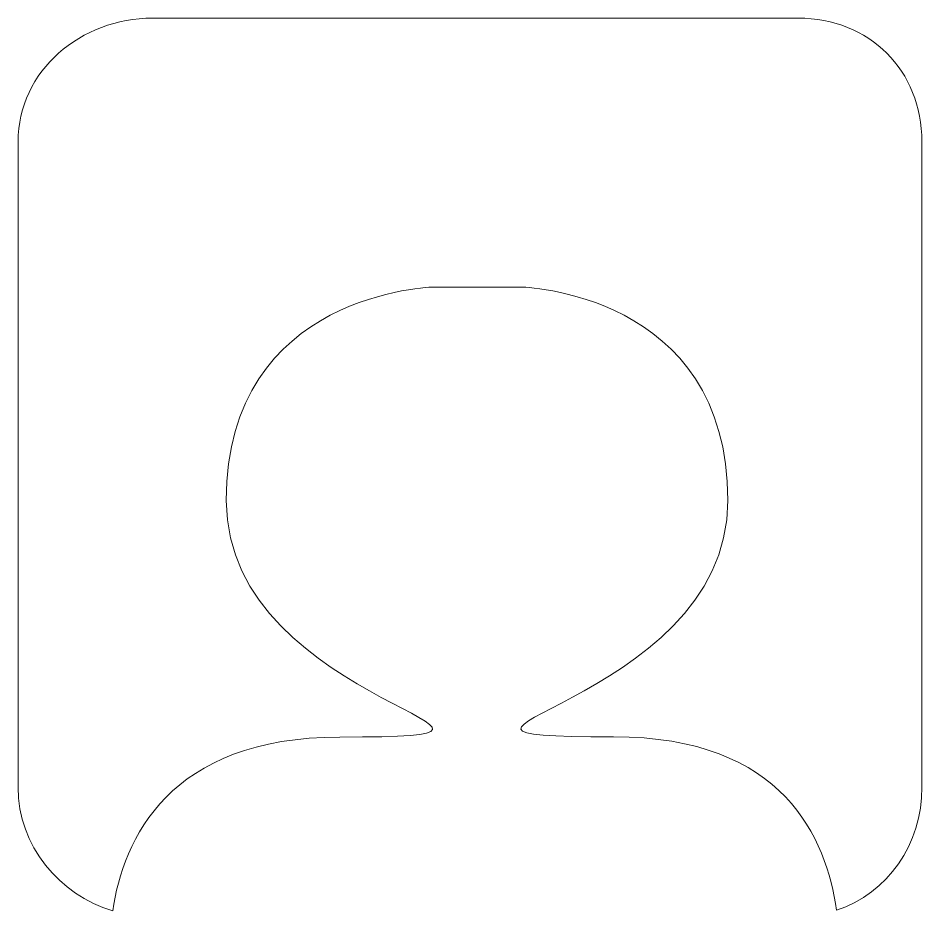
# Model space of a CAD drawing. Header units: inches. Extents: x 186 to 270, y -177 to -94.
import ezdxf

# ---------------------------------------------------------------- set-up
doc = ezdxf.new("R2010")
doc.units = ezdxf.units.IN
doc.header["$MEASUREMENT"] = 0
doc.layers.add('Layer 1', color=7, linetype='Continuous')

# ---------------------------------------------------------------- blocks, each defined once
blk = doc.blocks.new('block 2')
at = {"layer": 'Layer 1', "lineweight": 0}
blk.add_lwpolyline([(233, -119), (233, -119)], dxfattribs=at)
blk.add_open_spline([(258.5, -94), (258.5, -94), (198.5, -94), (198.5, -94), (191.873, -94), (186, -98.873), (186, -105.5), (186, -105.5), (186, -165.5), (186, -165.5), (186, -170.926), (189.853, -175.506), (194.795, -176.99), (195.744, -170.388), (199.99, -160.83), (215.914, -160.83), (240.236, -160.83), (205.35, -158.315), (205.35, -138.854), (205.35, -119.393), (224.667, -119), (224.667, -119), (224.667, -119), (232.704, -119), (232.704, -119), (232.704, -119), (251.958, -119.393), (251.958, -138.854), (251.958, -158.315), (217.009, -160.801), (241.333, -160.801), (257.237, -160.801), (261.117, -170.307), (262.071, -176.931), (266.823, -175.333), (270, -170.79), (270, -165.5), (270, -165.5), (270, -105.5), (270, -105.5), (270, -98.873), (265.127, -94), (258.5, -94)], degree=3, knots=[0, 0, 0, 0, 1, 1, 1, 2, 2, 2, 3, 3, 3, 4, 4, 4, 5, 5, 5, 6, 6, 6, 7, 7, 7, 8, 8, 8, 9, 9, 9, 10, 10, 10, 11, 11, 11, 12, 12, 12, 13, 13, 13, 14, 14, 14, 14], dxfattribs=at)

msp = doc.modelspace()

# ---------------------------------------------------------------- block references
at = {"layer": 'Layer 1'}
msp.add_blockref('block 2', (0, 0), dxfattribs=at)

doc.saveas('drawing.dxf')
